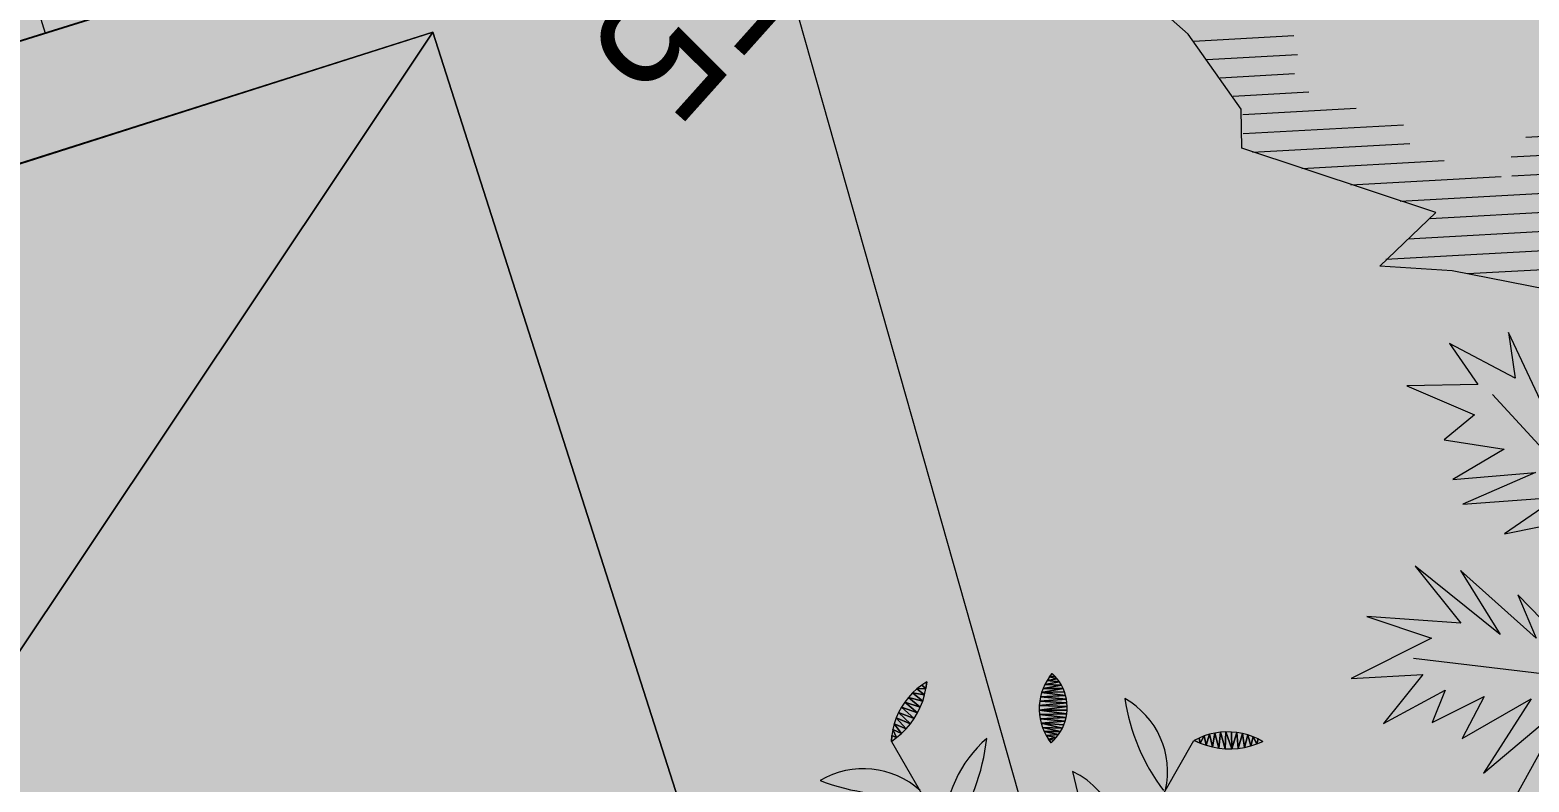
# Model space of a CAD drawing. Header units: metres. Extents: x -2858 to 512, y -1995 to 1252.
# Drawn here: x -897.864 to -892.945, y -836.507 to -834.039 of the extents above; entities that cross this region are included whole.
import ezdxf
from ezdxf.enums import TextEntityAlignment as Align
from ezdxf.lldxf.tags import DXFTag

# ---------------------------------------------------------------- set-up
doc = ezdxf.new("R2010")
doc.units = ezdxf.units.M
for name, color, linetype in [('Calque commun', 7, 'Continuous'), ('Calque15', 7, 'Continuous'), ('Calque19', 7, 'Continuous'), ('Calque2', 7, 'Continuous')]:
    doc.layers.add(name, color=color, linetype=linetype)
doc.styles.add('Arial12', font='arial.ttf', dxfattribs={"width": 0.9, "height": 0.41584})
tags = doc.linetypes.add('DASHDOT2', pattern=[0.5, 0.25, -0.125, 0, -0.125]).pattern_tags.tags
tags[10:11] = [DXFTag(74, 4), DXFTag(75, 0), DXFTag(340, '0'), DXFTag(46, 1.0), DXFTag(50, 0.0), DXFTag(44, 0.0), DXFTag(45, 0.0)]
tags[8:9] = [DXFTag(74, 4), DXFTag(75, 0), DXFTag(340, '0'), DXFTag(46, 1.0), DXFTag(50, 0.0), DXFTag(44, 0.0), DXFTag(45, 0.0)]
tags[6:7] = [DXFTag(74, 4), DXFTag(75, 0), DXFTag(340, '0'), DXFTag(46, 1.0), DXFTag(50, 0.0), DXFTag(44, 0.0), DXFTag(45, 0.0)]
tags[4:5] = [DXFTag(74, 4), DXFTag(75, 0), DXFTag(340, '0'), DXFTag(46, 1.0), DXFTag(50, 0.0), DXFTag(44, 0.0), DXFTag(45, 0.0)]
tags = doc.linetypes.add('HIDDEN2', pattern=[0.1875, 0.125, -0.0625]).pattern_tags.tags
tags[6:7] = [DXFTag(74, 4), DXFTag(75, 0), DXFTag(340, '0'), DXFTag(46, 1.0), DXFTag(50, 0.0), DXFTag(44, 0.0), DXFTag(45, 0.0)]
tags[4:5] = [DXFTag(74, 4), DXFTag(75, 0), DXFTag(340, '0'), DXFTag(46, 1.0), DXFTag(50, 0.0), DXFTag(44, 0.0), DXFTag(45, 0.0)]
tags = doc.linetypes.add('HIDDENX2', pattern=[0.75, 0.5, -0.25]).pattern_tags.tags
tags[6:7] = [DXFTag(74, 4), DXFTag(75, 0), DXFTag(340, '0'), DXFTag(46, 1.0), DXFTag(50, 0.0), DXFTag(44, 0.0), DXFTag(45, 0.0)]
tags[4:5] = [DXFTag(74, 4), DXFTag(75, 0), DXFTag(340, '0'), DXFTag(46, 1.0), DXFTag(50, 0.0), DXFTag(44, 0.0), DXFTag(45, 0.0)]

# ---------------------------------------------------------------- blocks, each defined once
blk = doc.blocks.new('hatch3')
at = {"layer": 'Calque commun', "color": 6, "linetype": 'Continuous', "lineweight": 18}
mesh = blk.add_polyface(dxfattribs=at)
corners = [(8.6414, 5.371), (8.6414, 14.571), (2.0414, 11.2209), (-10.9986, 12.9909), (-10.9986, 3.7909), (-4.3986, 11.2209), (-4.3986, 12.9909), (-4.3986, 3.7909), (-4.3986, 4.371), (2.0414, 14.571), (2.2414, 5.371), (2.2414, 4.371)]
mesh.append_faces([[corners[k] for k in face] for face in [(0, 2, 10)]], dxfattribs={"vtx0": -1, "vtx1": -1, "color": 6})
mesh.append_faces([[corners[k] for k in face] for face in [(8, 5, 4), (8, 10, 5)]], dxfattribs={"vtx0": -1, "vtx1": -1, "vtx2": -1, "color": 6})
mesh.append_faces([[corners[k] for k in face] for face in [(7, 8, 4)]], dxfattribs={"vtx1": -1, "color": 6})
mesh.append_faces([[corners[k] for k in face] for face in [(0, 1, 2), (3, 4, 5), (2, 5, 10)]], dxfattribs={"vtx1": -1, "vtx2": -1, "color": 6})
mesh.append_faces([[corners[k] for k in face] for face in [(5, 6, 3), (1, 9, 2), (8, 11, 10)]], dxfattribs={"vtx2": -1, "color": 6})
blk = doc.blocks.new('toitvilladoubleterras')
at = {"layer": 'Calque commun', "color": 0, "linetype": 'ByBlock', "lineweight": -2}
blk.add_blockref('hatch3', (0, 0), dxfattribs=at)
at = {"layer": 'Calque commun', "color": 9, "linetype": 'Continuous', "lineweight": 18}
mesh = blk.add_polyface(dxfattribs=at)
corners = [(-4.3986, 11.1209), (2.2414, 5.471), (-4.3986, 4.471), (-11.0081, 3.8909), (-11.0081, 12.8909), (-4.3986, 3.8909), (2.2414, 4.471), (-4.3986, 12.8909), (2.0414, 11.1209), (8.6509, 14.471), (8.6509, 5.471), (2.0414, 14.471)]
mesh.append_faces([[corners[k] for k in face] for face in [(0, 4, 7)]], dxfattribs={"vtx0": -1, "color": 9})
mesh.append_faces([[corners[k] for k in face] for face in [(0, 1, 2), (0, 2, 3)]], dxfattribs={"vtx0": -1, "vtx1": -1, "vtx2": -1, "color": 9})
mesh.append_faces([[corners[k] for k in face] for face in [(0, 3, 4), (8, 9, 10), (8, 10, 1)]], dxfattribs={"vtx0": -1, "vtx2": -1, "color": 9})
mesh.append_faces([[corners[k] for k in face] for face in [(0, 8, 1)]], dxfattribs={"vtx1": -1, "vtx2": -1, "color": 9})
mesh.append_faces([[corners[k] for k in face] for face in [(2, 5, 3), (1, 6, 2), (8, 11, 9)]], dxfattribs={"vtx2": -1, "color": 9})
blk = doc.blocks.new('geometrebondepartleger')
at = {"layer": 'Calque15', "color": 1, "linetype": 'ByBlock', "lineweight": -2, "style": 'Arial12', "width": 0.9}
blk.add_text('125.55', height=0.41584, dxfattribs=at).set_placement((79.9247, 100.2281, 204.5544), align=Align.TOP_LEFT)
blk = doc.blocks.new('hatch101')
at = {"layer": 'Calque commun', "color": 64, "linetype": 'Continuous', "lineweight": 9}
blk.add_line((8.8478, 89.2911), (15.2586, 85.4564), dxfattribs=at)
blk = doc.blocks.new('palm')
at = {"layer": 'Calque commun', "color": 82, "linetype": 'Continuous', "lineweight": 9}
for p, q in [((0.4887, 0.5322), (0.7203, 0.2007)), ((0.4815, 0.3748), (0.4523, 0.075))]:
    blk.add_line(p, q, dxfattribs=at)
for points in [[(0.6009, 0.3303, 0), (0.5945, 0.2388, 0), (0.6161, 0.2846, 0), (0.6161, 0.1753, 0), (0.639, 0.2528, 0), (0.6454, 0.1359, 0), (0.6581, 0.2134, 0), (0.7203, 0.1334, 0), (0.6911, 0.2007, 0), (0.7813, 0.1652, 0), (0.7267, 0.2198, 0), (0.794, 0.2236, 0), (0.7229, 0.249, 0), (0.7584, 0.2617, 0), (0.7, 0.2846, 0), (0.7495, 0.2973, 0), (0.6682, 0.324, 0), (0.7622, 0.3392, 0), (0.6454, 0.3557, 0), (0.7559, 0.3811, 0)], [(0.4357, 0.1486, 0), (0.3913, 0.0432, 0), (0.423, 0.0813, 0), (0.4421, 0.0038, 0), (0.4548, 0.0559, 0), (0.5069, 0, 0), (0.4815, 0.075, 0), (0.5234, 0.0686, 0), (0.4878, 0.1232, 0), (0.5488, 0.1042, 0), (0.484, 0.1652, 0), (0.5615, 0.1296, 0), (0.4878, 0.2007, 0), (0.5552, 0.1842, 0), (0.4942, 0.2299, 0)]]:
    blk.add_polyline3d(points, dxfattribs=at)
blk = doc.blocks.new('arbrep51-2')
at = {"layer": 'Calque2', "color": 82, "linetype": 'Continuous', "lineweight": 9}
for p, q in [((-0.0681, 1.4783), (0.9168, 0.4934)), ((0.0011, 1.4974), (0.9974, 0.501)), ((0.0702, 1.5165), (1.0421, 0.5446)), ((0.2875, 1.4757), (1.325, 0.4382)), ((0.2042, 1.4707), (1.3482, 0.3268)), ((0.4668, 1.3847), (1.423, 0.4284)), ((0.5822, 1.3575), (1.521, 0.4187)), ((0.6975, 1.3304), (1.3777, 0.6502)), ((1.0672, 0.5195), (1.416, 0.1707)), ((1.1526, 0.3459), (1.4838, 0.0146)), ((1.1865, 0.2237), (1.5517, -0.1415)), ((1.154, 0.1679), (1.5272, -0.2052)), ((1.2176, 0.0161), (1.4808, -0.2471)), ((1.2812, -0.1357), (1.4567, -0.3112)), ((1.2144, -0.2454), (1.4251, -0.4561)), ((1.2681, -0.2108), (1.4409, -0.3837)), ((1.1761, -0.2954), (1.4093, -0.5286))]:
    blk.add_line(p, q, dxfattribs=at)
blk.add_polyline3d([(1.2099, 0.933, 0), (1.4038, 0.6054, 0), (1.5509, 0.4182, 0), (1.2969, 0.4383, 0), (1.5643, -0.1768, 0), (1.4707, -0.2637, 0), (1.4038, -0.5579, 0), (1.4038, -0.7451, 0)], dxfattribs=at)
blk = doc.blocks.new('_16')
at = {"layer": 'Calque19', "color": 82, "linetype": 'Continuous', "lineweight": 9}
for p, q in [((0, 0, 79), (-0.9711, -0.2069, 79)), ((-0.3064, -0.9445, 79), (0, 0, 79))]:
    blk.add_line(p, q, dxfattribs=at)
at = {"layer": 'Calque19', "color": 82, "linetype": 'Continuous', "lineweight": 9, "flags": 128}
for points in [[(-0.4452, -0.0944), (-0.4452, -0.0944, 0.407196), (-0.63, -0.436), (-0.63, -0.436, 0.059849), (-0.4441, -0.1056)], [(-0.7879, -0.1683), (-0.7879, -0.1683, 0.330481), (-0.9223, -0.4673), (-0.9223, -0.4673, 0.127314), (-0.7823, -0.1717)], [(-0.2111, -0.595), (-0.2111, -0.595, 0.121484), (-0.5225, -0.7182), (-0.5225, -0.7182, 0.215083), (-0.2011, -0.6185)], [(-0.2492, -0.7664), (-0.2492, -0.7664, 0.327928), (-0.0555, -1.0329), (-0.0555, -1.0329, 0.12655), (-0.2425, -0.763)]]:
    blk.add_lwpolyline(points, format="xyb", dxfattribs=at)
at = {"layer": 'Calque19', "color": 82, "linetype": 'Continuous', "lineweight": 9}
mesh = blk.add_polyface(dxfattribs=at)
corners = [(-0.978, -0.1862, 79), (-0.986, -0.1665, 79), (-1.0047, -0.1916, 79), (-1.0067, -0.1296, 79), (-1.035, -0.1718, 79), (-0.9956, -0.1476, 79), (-1.0489, -0.1601, 79), (-1.0737, -0.1337, 79), (-1.0618, -0.1474, 79), (-1.0332, -0.0965, 79), (-1.082, -0.056, 79), (-1.1003, -0.0453, 79), (-1.1095, -0.0709, 79), (-0.9885, -0.1996, 79), (-1.0193, -0.1125, 79), (-1.0203, -0.1823, 79), (-0.9716, -0.2064, 79), (-0.9716, -0.2064, 79), (-1.0845, -0.1191, 79), (-1.0483, -0.0817, 79), (-1.0647, -0.0681, 79), (-1.0941, -0.1038, 79), (-1.1195, -0.0361, 79), (-1.1195, -0.0361, 79), (-1.1151, -0.0537, 79), (-1.1024, -0.0877, 79)]
mesh.append_faces([[corners[k] for k in face] for face in [(3, 4, 5), (10, 25, 20), (12, 11, 24), (2, 1, 15), (19, 18, 9)]], dxfattribs={"vtx0": -1, "vtx1": -1, "color": 82})
mesh.append_faces([[corners[k] for k in face] for face in [(3, 6, 4), (0, 2, 13), (0, 13, 17), (14, 8, 6), (10, 12, 25), (19, 21, 18)]], dxfattribs={"vtx0": -1, "vtx2": -1, "color": 82})
mesh.append_faces([[corners[k] for k in face] for face in [(16, 0, 17)]], dxfattribs={"vtx1": -1, "color": 82})
mesh.append_faces([[corners[k] for k in face] for face in [(0, 1, 2), (7, 8, 9), (10, 11, 12), (14, 9, 8), (4, 15, 5), (18, 7, 9), (19, 20, 21), (1, 5, 15), (25, 21, 20), (11, 22, 24), (3, 14, 6)]], dxfattribs={"vtx1": -1, "vtx2": -1, "color": 82})
mesh.append_faces([[corners[k] for k in face] for face in [(22, 23, 24)]], dxfattribs={"vtx2": -1, "color": 82})
mesh = blk.add_polyface(dxfattribs=at)
corners = [(-0.6787, -0.6185, 79), (-0.7362, -0.5639, 79), (-0.6871, -0.6303, 79), (-0.7293, -0.6699, 79), (-0.7853, -0.5999, 79), (-0.7932, -0.6093, 79), (-0.665, -0.593, 79), (-0.7012, -0.5527, 79), (-0.6713, -0.606, 79), (-0.8065, -0.6298, 79), (-0.8119, -0.6408, 79), (-0.7546, -0.684, 79), (-0.7176, -0.6613, 79), (-0.7471, -0.5695, 79), (-0.7575, -0.5759, 79), (-0.6964, -0.6415, 79), (-0.7417, -0.6775, 79), (-0.8003, -0.6193, 79), (-0.7767, -0.5912, 79), (-0.6597, -0.5794, 79), (-0.6891, -0.5509, 79), (-0.8104, -0.6993, 79), (-0.8249, -0.7003, 79), (-0.8249, -0.7003, 79), (-0.6555, -0.5655, 79), (-0.6524, -0.5513, 79), (-0.6524, -0.5513, 79), (-0.6769, -0.5501, 79), (-0.6646, -0.5502, 79), (-0.8226, -0.6759, 79), (-0.8242, -0.6881, 79), (-0.7248, -0.5593, 79), (-0.8164, -0.6522, 79), (-0.7681, -0.6896, 79), (-0.7961, -0.6972, 79), (-0.82, -0.6639, 79), (-0.7819, -0.694, 79), (-0.7132, -0.5555, 79), (-0.7066, -0.6518, 79), (-0.7674, -0.5831, 79)]
mesh.append_faces([[corners[k] for k in face] for face in [(21, 22, 23)]], dxfattribs={"vtx0": -1, "color": 82})
mesh.append_faces([[corners[k] for k in face] for face in [(0, 1, 2), (6, 7, 8), (12, 4, 3), (19, 20, 6), (27, 24, 28), (16, 17, 11), (13, 2, 1), (28, 24, 26), (32, 33, 10), (35, 36, 32), (38, 18, 12), (37, 8, 7), (9, 11, 17)]], dxfattribs={"vtx0": -1, "vtx1": -1, "color": 82})
mesh.append_faces([[corners[k] for k in face] for face in [(3, 4, 5), (16, 5, 17), (12, 18, 4), (21, 29, 30), (0, 31, 1), (21, 30, 22), (13, 15, 2), (0, 37, 31), (38, 39, 18), (38, 14, 39), (6, 20, 7), (32, 36, 33), (35, 34, 36), (27, 19, 24), (10, 33, 11)]], dxfattribs={"vtx0": -1, "vtx2": -1, "color": 82})
mesh.append_faces([[corners[k] for k in face] for face in [(9, 10, 11), (13, 14, 15), (27, 20, 19), (21, 34, 29), (35, 29, 34), (38, 15, 14), (16, 3, 5), (0, 8, 37)]], dxfattribs={"vtx1": -1, "vtx2": -1, "color": 82})
mesh.append_faces([[corners[k] for k in face] for face in [(24, 25, 26)]], dxfattribs={"vtx2": -1, "color": 82})
mesh = blk.add_polyface(dxfattribs=at)
corners = [(-0.3272, -0.94, 79), (-0.322, -0.9565, 79), (-0.3063, -0.9445, 79), (-0.356, -0.9766, 79), (-0.3697, -0.9361, 79), (-0.3742, -0.9843, 79), (-0.4908, -0.9971, 79), (-0.5116, -0.9761, 79), (-0.5102, -0.9934, 79), (-0.5292, -0.9881, 79), (-0.3484, -0.9372, 79), (-0.3929, -0.9906, 79), (-0.391, -0.9368, 79), (-0.4122, -0.9392, 79), (-0.4121, -0.9952, 79), (-0.4332, -0.9433, 79), (-0.4537, -0.949, 79), (-0.4317, -0.9981, 79), (-0.3063, -0.9445, 79), (-0.3386, -0.9673, 79), (-0.4711, -0.9991, 79), (-0.4931, -0.9655, 79), (-0.5292, -0.9881, 79), (-0.4514, -0.9995, 79), (-0.4737, -0.9565, 79)]
mesh.append_faces([[corners[k] for k in face] for face in [(2, 1, 18)]], dxfattribs={"vtx0": -1, "color": 82})
mesh.append_faces([[corners[k] for k in face] for face in [(0, 1, 2), (3, 4, 5), (6, 7, 8), (13, 11, 12), (24, 23, 16), (12, 5, 4), (21, 20, 24)]], dxfattribs={"vtx0": -1, "vtx1": -1, "color": 82})
mesh.append_faces([[corners[k] for k in face] for face in [(7, 9, 8), (13, 14, 11), (10, 3, 19), (0, 19, 1), (15, 17, 14), (6, 21, 7)]], dxfattribs={"vtx0": -1, "vtx2": -1, "color": 82})
mesh.append_faces([[corners[k] for k in face] for face in [(10, 4, 3), (11, 5, 12), (13, 15, 14), (15, 16, 17), (6, 20, 21), (20, 23, 24), (0, 10, 19), (23, 17, 16)]], dxfattribs={"vtx1": -1, "vtx2": -1, "color": 82})
mesh.append_faces([[corners[k] for k in face] for face in [(7, 22, 9)]], dxfattribs={"vtx2": -1, "color": 82})

msp = doc.modelspace()

# ---------------------------------------------------------------- hatches: boundary and pattern name
at = {"layer": 'Calque commun', "linetype": 'Continuous', "lineweight": 9}
h = msp.add_hatch(color=71, dxfattribs=at)
h.paths.add_polyline_path([(-900.9563, -835.028), (-901.6047, -833.2556), (-901.6251, -833.2063), (-902.9641, -833.6257), (-902.5512, -834.9401), (-902.5909, -834.9747), (-912.7227, -838.127), (-910.8921, -843.3503), (-909.9736, -845.9494), (-908.8345, -851.2968), (-906.7485, -864.2171), (-894.8589, -860.4895), (-894.9513, -860.1967), (-895.2408, -859.2785), (-897.8845, -860.17), (-898.0035, -859.7855), (-897.8905, -860.1823), (-897.8909, -860.1824), (-897.8093, -860.4085), (-904.1131, -862.3952), (-904.1883, -862.1568), (-904.4787, -861.2352), (-905.0237, -861.407), (-905.3031, -860.5205), (-905.3201, -860.5258), (-905.5995, -859.6393), (-905.052, -859.4668), (-904.7726, -860.3533), (-904.7581, -860.3487), (-908.2435, -849.29), (-902.1215, -847.3605), (-903.0898, -844.8904), (-896.6886, -842.8729), (-897.6918, -839.7459), (-891.5464, -837.9174), (-886.4579, -853.9093), (-885.9301, -853.743), (-885.6507, -854.6295), (-885.3713, -855.516), (-885.8943, -855.6808), (-885.6878, -856.3295), (-885.6721, -856.3247), (-885.6103, -856.5637), (-891.8967, -858.545), (-891.9738, -858.3004), (-891.9837, -858.3035), (-891.8839, -858.6149), (-893.6979, -859.1837), (-893.5199, -859.748), (-893.5199, -859.748), (-893.4276, -860.0407), (-890.3861, -859.1165), (-890.1176, -859.0374), (-889.5878, -860.7135), (-887.0669, -859.9293), (-883.0803, -858.6484), (-892.197, -830.171), (-894.4227, -830.8821), (-893.8238, -832.8079)])
h.paths.add_polyline_path([(-898.396, -858.4069), (-892.6565, -856.5979), (-892.7304, -856.5737), (-898.4098, -858.3587)])

# ---------------------------------------------------------------- linework, layer by layer
at = {"layer": 'Calque commun', "color": 7, "linetype": 'DASHDOT2', "lineweight": 18}
msp.add_line((-903.1723, -806.3609), (-876.0279, -902.168), dxfattribs=at)
at = {"layer": 'Calque commun', "color": 9, "linetype": 'HIDDEN2', "lineweight": 18, "flags": 128}
msp.add_lwpolyline([(-896.5423, -834.0464), (-908.8852, -837.9652), (-896.5423, -834.0464), (-895.0903, -838.5851), (-900.7771, -840.3881), (-899.7726, -843.5641), (-909.1898, -846.4522), (-911.365, -840.1439), (-908.874, -839.2957), (-909.3655, -838.0539), (-908.9256, -837.9963)], close=True, dxfattribs=at)
at = {"layer": 'Calque commun', "color": 5, "linetype": 'Continuous', "lineweight": 9}
msp.add_polyline3d([(-897.9975, -833.4632, 0), (-897.8149, -834.0502, 0), (-897.7674, -834.0354, 0), (-898.4737, -834.2553, 0)], dxfattribs=at)
at = {"layer": 'Calque commun', "color": 3, "linetype": 'HIDDENX2', "lineweight": 18, "extrusion": (0, 0, -1)}
msp.add_arc((879.8798, -719.4797), 120.3746, 259.883419, 322.052272, dxfattribs=at)
at = {"layer": 'Calque commun', "color": 43, "linetype": 'Continuous', "lineweight": 9, "true_color": 0xdfbd75}
msp.add_trace([(-893.8238, -832.8079), (-894.4255, -830.8731), (-900.9563, -835.028), (-901.6149, -833.231)], dxfattribs=at)

# ---------------------------------------------------------------- block references
at = {"layer": 'Calque commun', "color": 0, "linetype": 'ByBlock', "lineweight": -2}
for name, p, rotation in [('geometrebondepartleger', (-916.0371, -706.7784), 228.1617603435354), ('toitvilladoubleterras', (-908.4616, -818.5568), 197.3374523529169), ('hatch101', (-954.4467, -766.6559), 228.1617603435354), ('arbrep51-2', (-892.7122, -833.3795), 228.1617603435354), ('_16', (-894.5383, -837.2318), 228.1617603435354)]:
    msp.add_blockref(name, p, dxfattribs=dict(at, rotation=rotation))
at = {"layer": 'Calque commun', "color": 0, "linetype": 'ByBlock', "lineweight": -2, "xscale": 3.0517578125, "yscale": 3.0517578125, "zscale": 3.0517578125, "rotation": 228.1617603435354}
msp.add_blockref('palm', (-892.3146, -834.0546), dxfattribs=at)

# ---------------------------------------------------------------- meshes
at = {"layer": 'Calque commun', "color": 64, "linetype": 'Continuous', "lineweight": 9}
mesh = msp.add_polyface(dxfattribs=at)
corners = [(-893.8238, -832.8079), (-894.4227, -830.8821), (-901.6251, -833.2063), (-900.9563, -835.028)]
mesh.append_faces([[corners[k] for k in face] for face in [(0, 1, 2, 3)]], dxfattribs={"color": 64})
at = {"layer": 'Calque commun', "color": 9, "linetype": 'HIDDEN2', "lineweight": 18}
mesh = msp.add_polyface(dxfattribs=at)
corners = [(-908.9256, -837.9963), (-896.5423, -834.0464), (-900.7771, -840.3881), (-899.7726, -843.5641), (-909.1898, -846.4522), (-908.874, -839.2957), (-909.3655, -838.0539), (-908.8852, -837.9652), (-911.365, -840.1439), (-895.0903, -838.5851)]
mesh.append_faces([[corners[k] for k in face] for face in [(4, 5, 2), (5, 0, 2)]], dxfattribs={"vtx0": -1, "vtx1": -1, "vtx2": -1, "color": 9})
mesh.append_faces([[corners[k] for k in face] for face in [(1, 1, 9), (1, 9, 2)]], dxfattribs={"vtx0": -1, "vtx2": -1, "color": 9})
mesh.append_faces([[corners[k] for k in face] for face in [(0, 1, 2)]], dxfattribs={"vtx1": -1, "vtx2": -1, "color": 9})
mesh.append_faces([[corners[k] for k in face] for face in [(2, 3, 4), (5, 6, 0), (1, 7, 1), (4, 8, 5)]], dxfattribs={"vtx2": -1, "color": 9})

doc.saveas('drawing.dxf')
